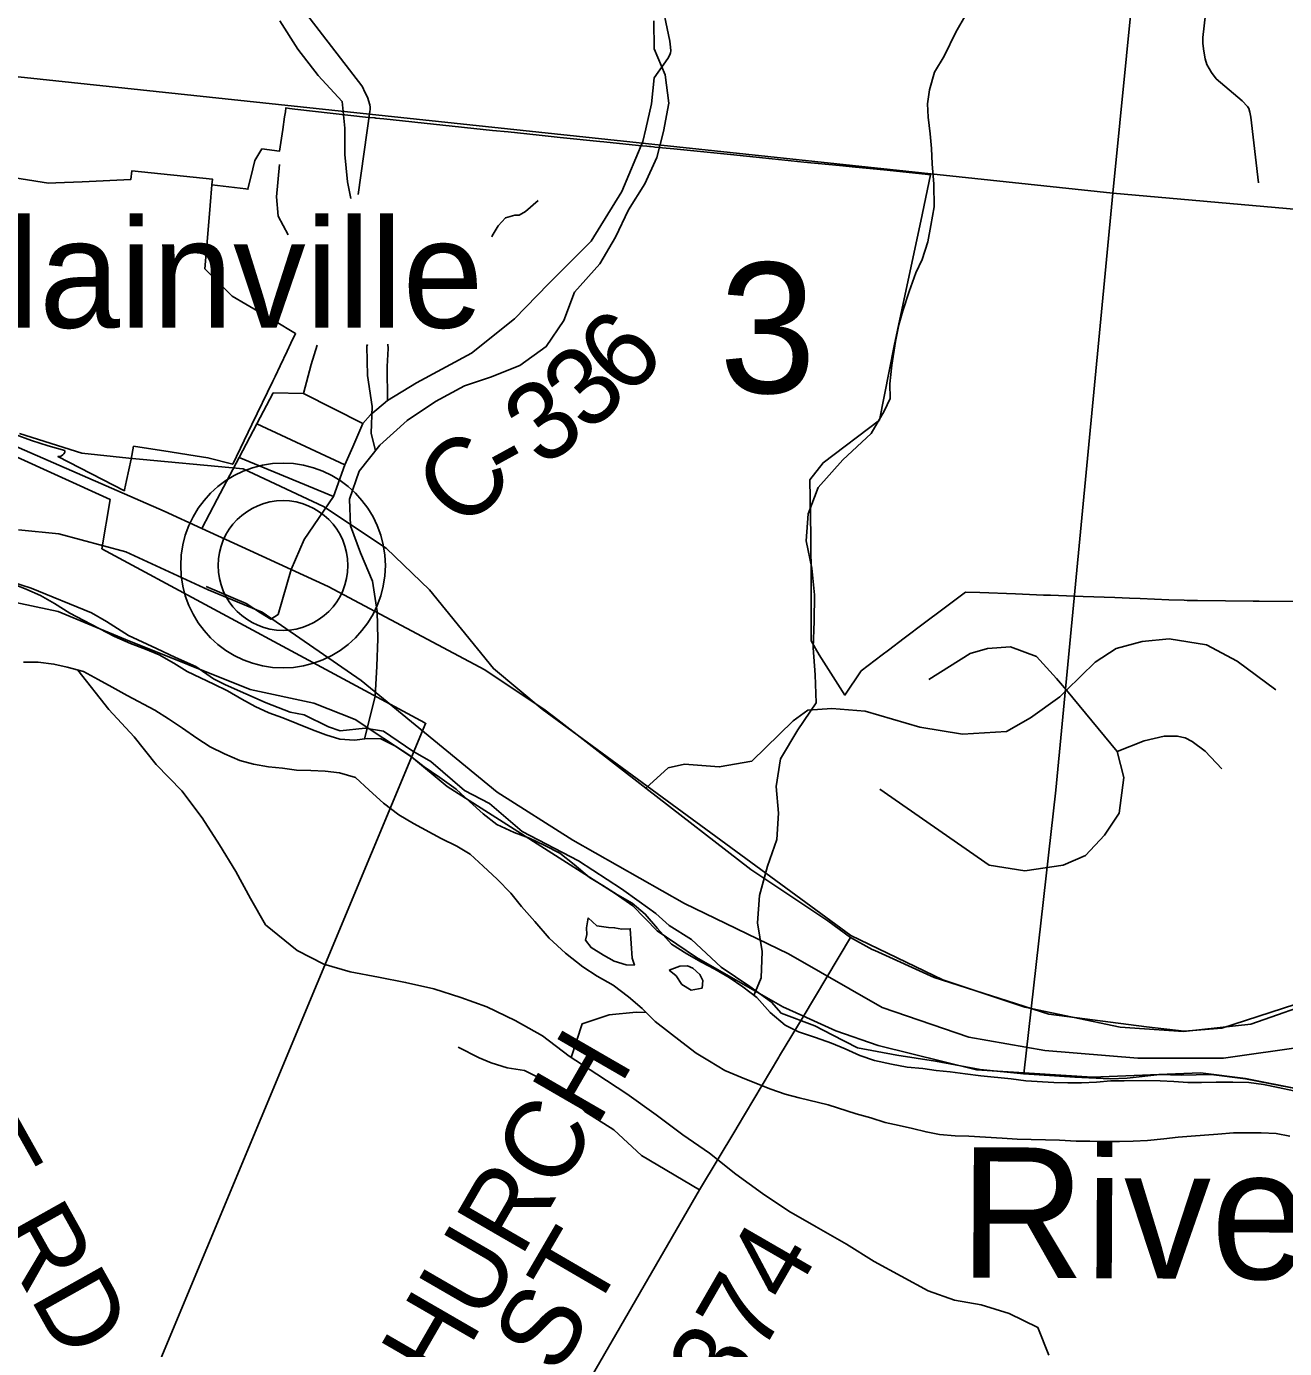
# Model space of a CAD drawing. Extents: x 0 to 34, y 0 to 22.
# Drawn here: x 16.034 to 17.864, y 10.053 to 11.975 of the extents above; entities that cross this region are included whole.
import ezdxf

# ---------------------------------------------------------------- set-up
doc = ezdxf.new("R2010")
doc.units = 0
for name, color, linetype in [('GM_X_City_Street', 7, 'Continuous'), ('GM_X_Corporation', 7, 'Continuous'), ('GM_X_Corporation_Text', 7, 'Continuous'), ('GM_X_County_Road_Text', 7, 'Continuous'), ('GM_X_County_Text', 7, 'Continuous'), ('GM_X_Interstate_Location', 7, 'Continuous'), ('GM_X_Interstate_Route', 7, 'Continuous'), ('GM_X_Rail_Line', 7, 'Continuous'), ('GM_X_Section', 7, 'Continuous'), ('GM_X_Section_Text', 7, 'Continuous'), ('GM_X_State_Location', 7, 'Continuous'), ('GM_X_State_Route', 7, 'Continuous'), ('GM_X_Unincorporated_Location', 7, 'Continuous'), ('GM_X_US_Location', 7, 'Continuous'), ('SC_Scratch10', 7, 'Continuous'), ('SH_Data', 7, 'Continuous'), ('SH_Text', 7, 'Continuous')]:
    doc.layers.add(name, color=color, linetype=linetype)

msp = doc.modelspace()

# ---------------------------------------------------------------- linework, layer by layer
at = {"layer": 'GM_X_City_Street'}
msp.add_lwpolyline([(15.9773, 11.7608), (16.0667, 11.7469), (16.0774, 11.7474), (16.1154, 11.7491), (16.1862, 11.7522), (16.1876, 11.7647), (16.3048, 11.7529), (16.3041, 11.7445), (16.3532, 11.7385), (16.3564, 11.7381), (16.3635, 11.7679), (16.3664, 11.7798), (16.3769, 11.7967), (16.4026, 11.7936), (16.4071, 11.8249), (16.4098, 11.8435), (16.4109, 11.8507), (16.4114, 11.8563), (16.4168, 11.8555), (16.4245, 11.8547), (16.5319, 11.8426), (16.5412, 11.8417), (16.5425, 11.8415), (16.5485, 11.8409), (16.5541, 11.8403), (16.7122, 11.8237), (16.7348, 11.8214), (16.78, 11.8166), (16.8105, 11.8134), (16.868, 11.8074), (16.8739, 11.8068), (16.9245, 11.8017), (16.9301, 11.8012), (16.9365, 11.8006), (16.9403, 11.8002), (16.9421, 11.8001), (16.9463, 11.7997), (16.9483, 11.7995), (16.9759, 11.7969), (17.058, 11.7887), (17.1187, 11.7824), (17.1646, 11.7776), (17.2164, 11.7725), (17.2396, 11.7702), (17.2809, 11.7661), (17.3411, 11.7601), (17.3488, 11.7593), (17.3346, 11.6915), (17.3122, 11.5858), (17.2963, 11.5106), (17.2745, 11.4027), (17.1928, 11.3406), (17.1734, 11.316), (17.1747, 11.2347), (17.1753, 11.1664), (17.1755, 11.0818), (17.1794, 11.075), (17.1819, 11.0706), (17.1872, 11.0614), (17.2244, 11.0029), (17.2481, 11.0383), (17.2482, 11.0384), (17.2787, 11.0614), (17.2878, 11.0683), (17.3107, 11.0856), (17.3402, 11.1078), (17.3666, 11.1278), (17.3997, 11.1527), (17.4205, 11.1519), (17.4725, 11.15), (17.513, 11.1484), (17.5233, 11.1481), (17.5582, 11.1468), (17.5709, 11.1463), (17.6169, 11.1446), (17.6383, 11.1437), (17.6539, 11.1432), (17.6952, 11.1416), (17.7176, 11.1408), (17.7219, 11.1406), (17.7372, 11.1404), (17.7778, 11.1399), (17.8182, 11.1394), (17.8269, 11.1393), (17.8846, 11.1392)], dxfattribs=at)
at = {"layer": 'GM_X_Corporation'}
for points in [[(17.8874, 10.4298), (17.8067, 10.446), (17.7416, 10.4541), (17.5842, 10.4477), (17.416, 10.4583), (17.2728, 10.4939), (17.2112, 10.5149), (17.1632, 10.5367), (17.1341, 10.55), (17.0087, 10.6215), (16.9515, 10.6605), (16.9162, 10.6966), (16.8902, 10.7148), (16.646, 10.8699), (16.5942, 10.9133), (16.5124, 10.9675), (16.4524, 10.9914), (16.3596, 11.011), (16.1784, 11.0839), (16.0807, 11.1246), (15.8129, 11.1809)], [(15.8129, 11.1809), (16.0807, 11.1246), (16.1784, 11.0839), (16.3596, 11.011), (16.4524, 10.9914), (16.5124, 10.9675), (16.5942, 10.9133), (16.646, 10.8699), (16.8902, 10.7148), (16.9162, 10.6966), (16.9515, 10.6605), (17.0087, 10.6215), (17.1341, 10.55), (17.1632, 10.5367), (17.2112, 10.5149), (17.2728, 10.4939), (17.416, 10.4583), (17.5842, 10.4477), (17.7416, 10.4541), (17.8067, 10.446), (17.8874, 10.4298)]]:
    msp.add_lwpolyline(points, dxfattribs=at)
at = {"layer": 'GM_X_Corporation_Text'}
for points in [[(15.6941, 11.5326), (15.712, 11.5248), (15.7528, 11.5031), (15.8455, 11.4512), (15.9057, 11.4189), (15.9891, 11.3774), (16.2345, 11.2701), (16.2893, 11.2452), (16.3594, 11.2133), (16.4193, 11.1857), (16.473, 11.1609), (16.7011, 11.0399), (16.7887, 10.981), (16.807, 10.9669), (16.9351, 10.8676), (17.0875, 10.7495), (17.1994, 10.675), (17.2324, 10.6507)], [(17.2324, 10.6507), (17.2642, 10.6332), (17.2678, 10.6316), (17.3541, 10.5925), (17.5209, 10.5391), (17.6627, 10.5211), (17.7178, 10.5147), (17.7727, 10.519), (17.9144, 10.5649)]]:
    msp.add_lwpolyline(points, dxfattribs=at)
at = {"layer": 'GM_X_County_Road_Text'}
msp.add_line((16.4075, 11.1913), (16.4075, 11.1913), dxfattribs=at)
at = {"layer": 'GM_X_County_Text'}
for points in [[(17.9198, 10.5618), (17.8145, 10.5246), (17.7166, 10.5141), (17.6246, 10.5206), (17.4862, 10.5493), (17.3669, 10.5894), (17.2332, 10.6538), (16.7845, 10.9827), (16.7133, 11.0414), (16.6204, 11.1561), (16.5576, 11.2164), (16.4665, 11.277), (16.3495, 11.3318), (16.1835, 11.3475), (16.1151, 11.3544), (16.0246, 11.3833)], [(16.0227, 11.2431), (16.0817, 11.2371), (16.1789, 11.211), (16.2986, 11.156), (16.3774, 11.1233), (16.521, 11.0242), (16.719, 10.8618), (16.829, 10.7922), (16.9911, 10.7002), (17.1422, 10.627), (17.2786, 10.5489), (17.4048, 10.5059), (17.5152, 10.4866), (17.6505, 10.4753), (17.7751, 10.4752), (17.894, 10.4923)]]:
    msp.add_lwpolyline(points, dxfattribs=at)
at = {"layer": 'GM_X_Interstate_Route'}
for points in [[(16.9308, 11.8076), (16.9352, 11.8257), (16.943, 11.862), (16.9471, 11.8999), (16.9669, 11.9283), (16.9699, 11.9333), (16.9709, 11.9366), (16.9712, 11.9393), (16.9708, 11.9444), (16.9698, 11.9533), (16.9556, 12.0205)], [(17.8256, 11.7473), (17.8145, 11.8427), (17.8132, 11.8503), (17.8118, 11.8557), (17.8099, 11.8586), (17.8022, 11.8666), (17.7644, 11.8987), (17.7576, 11.9078), (17.7505, 11.9196), (17.748, 11.9274), (17.7465, 11.9388), (17.745, 11.9497), (17.7447, 11.9586), (17.7487, 11.9927)]]:
    msp.add_lwpolyline(points, dxfattribs=at)
at = {"layer": 'GM_X_Rail_Line'}
msp.add_lwpolyline([(15.9773, 11.7608), (16.0667, 11.7469), (16.0774, 11.7474), (16.1154, 11.7491), (16.1862, 11.7522), (16.1876, 11.7647), (16.3048, 11.7529), (16.3041, 11.7445), (16.3016, 11.7146), (16.2976, 11.6673), (16.2939, 11.6226), (16.3214, 11.5948), (16.3338, 11.5826), (16.3533, 11.5711), (16.3708, 11.5609), (16.3944, 11.547), (16.3949, 11.5467), (16.4258, 11.5284), (16.4191, 11.5144), (16.4135, 11.5027), (16.4034, 11.4815), (16.396, 11.4661), (16.3927, 11.4592), (16.3622, 11.396), (16.3344, 11.3385), (16.2983, 11.3479), (16.2707, 11.3521), (16.2433, 11.3564), (16.1903, 11.3646), (16.1865, 11.346), (16.1801, 11.315), (16.1771, 11.3015), (16.1768, 11.3), (16.0801, 11.3498), (16.0822, 11.3497), (16.0835, 11.3498), (16.0846, 11.3501), (16.0855, 11.3506), (16.0872, 11.352), (16.0887, 11.3536), (16.0898, 11.3552), (16.0902, 11.356), (16.0904, 11.3568), (16.0901, 11.3584), (16.0658, 11.3654), (16.0417, 11.3732), (16.0179, 11.3819)], dxfattribs=at)
at = {"layer": 'GM_X_Section'}
for points in [[(17.2817, 11.4158), (17.2902, 11.4339), (17.2899, 11.4552), (17.2927, 11.4825), (17.298, 11.5167), (17.303, 11.5409), (17.3088, 11.5614), (17.3177, 11.5894), (17.3274, 11.6166), (17.3369, 11.6362), (17.345, 11.6619), (17.3493, 11.6854), (17.3544, 11.7127), (17.3536, 11.7455), (17.3512, 11.7752), (17.3501, 11.7973), (17.3483, 11.8186), (17.3457, 11.843), (17.3446, 11.8621), (17.3473, 11.8826), (17.3547, 11.9083), (17.3688, 11.9316), (17.3855, 11.9663), (17.4005, 11.9927)], [(16.506, 11.7245), (16.5012, 11.7491), (16.4974, 11.7887), (16.4974, 11.8267), (16.4936, 11.8656), (16.4585, 11.9036), (16.4288, 11.9417), (16.4029, 11.9828)], [(16.5259, 10.9393), (16.5416, 11.001), (16.5439, 11.0451), (16.5454, 11.0847), (16.5446, 11.1243), (16.5378, 11.1684), (16.5202, 11.2095), (16.5058, 11.2491), (16.5042, 11.2879), (16.518, 11.3283), (16.5485, 11.3663), (16.5881, 11.4021), (16.6293, 11.4295), (16.6712, 11.4523), (16.7093, 11.4652), (16.752, 11.482), (16.7901, 11.5094), (16.816, 11.5474), (16.8313, 11.5885), (16.8679, 11.6296), (16.8907, 11.6684), (16.9098, 11.708), (16.9334, 11.7461), (16.9509, 11.7841), (16.9609, 11.8222), (16.9685, 11.8633), (16.9632, 11.9044), (16.9471, 11.9424), (16.9464, 11.9828)], [(16.5418, 11.358), (16.5355, 11.3838), (16.537, 11.4226), (16.5302, 11.4675), (16.5294, 11.5102), (16.5304, 11.5126)], [(17.092, 10.5666), (17.1026, 10.5923), (17.1041, 10.6304), (17.0972, 10.6722), (17.1003, 10.7118), (17.1117, 10.7544), (17.1254, 10.7932), (17.1277, 10.8313), (17.1247, 10.8701), (17.1308, 10.9104), (17.1559, 10.9523), (17.1826, 10.9919), (17.1811, 11.0322), (17.1781, 11.0718), (17.1796, 11.1106), (17.1803, 11.1486), (17.1765, 11.1875), (17.1682, 11.227), (17.1712, 11.2666), (17.1857, 11.3047), (17.2215, 11.345), (17.2627, 11.383), (17.2817, 11.4158)], [(16.1092, 11.0393), (16.1544, 10.982), (16.1909, 10.9424), (16.2229, 10.9021), (16.2603, 10.864), (16.29, 10.8244), (16.3152, 10.7856), (16.3388, 10.7468), (16.3601, 10.7072), (16.3822, 10.6692), (16.428, 10.6319), (16.4668, 10.6121), (16.505, 10.6007), (16.5461, 10.5931), (16.5858, 10.5855), (16.6269, 10.5763), (16.6658, 10.5634), (16.7039, 10.5497), (16.7451, 10.5299), (16.7847, 10.5078), (16.8236, 10.4782), (16.864, 10.4523), (16.9074, 10.4234), (16.9501, 10.3929), (16.989, 10.364), (17.0278, 10.3374), (17.066, 10.3069), (17.1048, 10.2788), (17.1429, 10.2529), (17.1826, 10.2301), (17.2268, 10.2049), (17.2672, 10.1798), (17.3061, 10.1585), (17.3457, 10.1372), (17.3838, 10.1235), (17.4227, 10.1167), (17.4631, 10.1045), (17.505, 10.0839), (17.521, 10.0436)], [(16.8264, 10.4763), (16.8426, 10.5253), (16.8815, 10.5383), (16.9211, 10.5421), (16.9353, 10.5417)]]:
    msp.add_lwpolyline(points, dxfattribs=at)
at = {"layer": 'GM_X_Section_Text'}
for points in [[(16.894, 10.7126), (16.8724, 10.7261), (16.853, 10.738), (16.8308, 10.7569), (16.81, 10.7734), (16.7883, 10.7846), (16.7659, 10.7951), (16.7434, 10.8033), (16.7186, 10.8147), (16.6986, 10.8304), (16.6786, 10.8484), (16.6594, 10.8665), (16.6356, 10.8831), (16.6125, 10.8989), (16.5903, 10.9162), (16.5709, 10.9289), (16.5499, 10.9394), (16.5302, 10.9399), (16.5112, 10.9374), (16.49, 10.9387), (16.4697, 10.9454), (16.4502, 10.9527), (16.4277, 10.9617), (16.4074, 10.9699), (16.3871, 10.9773), (16.3669, 10.9862), (16.3475, 10.9973), (16.3266, 11.0093), (16.3071, 11.019), (16.2877, 11.0279), (16.2682, 11.0375), (16.2488, 11.0495), (16.2272, 11.0615), (16.2077, 11.0696), (16.1859, 11.0778), (16.1627, 11.0883), (16.1402, 11.0996), (16.1178, 11.1116), (16.0976, 11.122), (16.0753, 11.1363), (16.0551, 11.1475), (16.0349, 11.1564), (16.0146, 11.1646)], [(16.0304, 11.0508), (16.0516, 11.051), (16.0743, 11.0481), (16.0939, 11.0438), (16.1172, 11.0371), (16.1389, 11.0258), (16.1591, 11.0146), (16.1807, 11.0026), (16.2211, 10.981), (16.2412, 10.9683), (16.2613, 10.9548), (16.2822, 10.9406), (16.3015, 10.9279), (16.3225, 10.9174), (16.3449, 10.9077), (16.3645, 10.9026), (16.3864, 10.8989), (16.4069, 10.8969), (16.4273, 10.894), (16.4477, 10.8935), (16.4689, 10.8922), (16.4894, 10.8901), (16.5127, 10.8834), (16.5326, 10.8646), (16.5534, 10.8457), (16.5757, 10.8292), (16.5973, 10.8164), (16.6376, 10.7948), (16.6601, 10.7835), (16.6795, 10.7716), (16.6987, 10.7544), (16.7187, 10.7356), (16.7386, 10.7152), (16.754, 10.6958), (16.7738, 10.674), (16.7944, 10.6498), (16.818, 10.6279), (16.8433, 10.6082), (16.8641, 10.5947), (16.8873, 10.5812), (16.9096, 10.5646), (16.9296, 10.5473), (16.9487, 10.5285), (16.9874, 10.4986)], [(17.8769, 10.4281), (17.8542, 10.4325), (17.8331, 10.4369), (17.8119, 10.4398), (17.7884, 10.4404), (17.7642, 10.4403), (17.7429, 10.4401), (17.7232, 10.4399), (17.7027, 10.4412), (17.683, 10.4425), (17.661, 10.4431), (17.6307, 10.4424), (17.6109, 10.4422), (17.5904, 10.4404), (17.5684, 10.4395), (17.5486, 10.4393), (17.5282, 10.4398), (17.4873, 10.4425), (17.4661, 10.4453), (17.4222, 10.4496), (17.3995, 10.4524), (17.3776, 10.4553), (17.3572, 10.4574), (17.3376, 10.4602), (17.3149, 10.4624), (17.2922, 10.4668), (17.2673, 10.472), (17.2463, 10.4794), (17.2246, 10.4891), (17.2051, 10.4973), (17.1818, 10.5055), (17.157, 10.5138), (17.1375, 10.5234), (17.116, 10.5415), (17.0962, 10.5633), (17.0761, 10.5791), (17.056, 10.5926), (17.0351, 10.6045), (17.0157, 10.615), (16.9948, 10.6269), (16.9724, 10.6412), (16.9518, 10.6638), (16.9342, 10.6848), (16.9149, 10.7006), (16.894, 10.7126)], [(16.8514, 10.6794), (16.8488, 10.6649), (16.8492, 10.6552), (16.8474, 10.6469), (16.8554, 10.636), (16.8733, 10.6249), (16.889, 10.6161), (16.9063, 10.6111), (16.9185, 10.6107), (16.9149, 10.6207)], [(16.9149, 10.6207), (16.9124, 10.6634), (16.9002, 10.663), (16.8896, 10.6648), (16.8805, 10.665), (16.8639, 10.6677), (16.8514, 10.6794)], [(17.0169, 10.5769), (17.018, 10.5883), (17.0137, 10.5968), (17.0033, 10.6062), (16.9958, 10.6094), (16.9844, 10.609), (16.9691, 10.6033)], [(16.9691, 10.6033), (16.979, 10.5948), (16.9875, 10.5823), (17.0009, 10.5743), (17.0062, 10.5749), (17.0169, 10.5769)], [(16.9874, 10.4986), (17.0081, 10.4828), (17.0275, 10.4709), (17.0499, 10.4574), (17.0732, 10.4476), (17.0957, 10.4386), (17.1167, 10.4304), (17.1377, 10.423), (17.1581, 10.4179), (17.2002, 10.4077), (17.2408, 10.3944), (17.2619, 10.3885), (17.283, 10.3818), (17.3033, 10.3775), (17.3229, 10.3731), (17.3425, 10.3681), (17.3622, 10.3645), (17.3849, 10.3623), (17.4046, 10.3618), (17.453, 10.359), (17.475, 10.3576), (17.5364, 10.356), (17.5607, 10.3545), (17.5804, 10.3548), (17.6009, 10.3542), (17.6236, 10.3544), (17.6434, 10.3546), (17.6646, 10.3555), (17.6882, 10.3579), (17.7088, 10.3604), (17.7278, 10.3622), (17.7475, 10.3632), (17.7666, 10.3649), (17.7894, 10.3666), (17.8091, 10.3668), (17.8296, 10.367), (17.8516, 10.3657), (17.8712, 10.3621)]]:
    msp.add_lwpolyline(points, dxfattribs=at)
at = {"layer": 'GM_X_State_Route'}
for points in [[(16.5257, 11.8811), (16.5239, 11.8848), (16.5221, 11.8886), (16.2965, 12.1808)], [(16.5166, 11.7306), (16.5335, 11.8509), (16.5341, 11.8541), (16.5341, 11.8576), (16.5335, 11.861), (16.5302, 11.8717), (16.5257, 11.8811)], [(16.4193, 11.1857), (16.4381, 11.229), (16.4811, 11.2917), (16.4976, 11.3375), (16.509, 11.3639), (16.5233, 11.3975), (16.5348, 11.4104), (16.5594, 11.4309), (16.6017, 11.4567), (16.6813, 11.4997), (16.7442, 11.5498), (16.7935, 11.6005), (16.8557, 11.6627), (16.9, 11.7349), (16.9308, 11.8076)], [(16.5594, 11.4309), (16.5591, 11.4804), (16.5605, 11.5069), (16.5598, 11.5131)], [(17.1284, 10.4767), (17.1295, 10.4785), (17.1637, 10.5356), (17.2324, 10.6507)], [(17.0657, 10.3717), (17.0678, 10.3752), (17.1284, 10.4767)], [(16.7349, 9.803), (16.7359, 9.8047), (17.0132, 10.2839), (17.0657, 10.3717)]]:
    msp.add_lwpolyline(points, dxfattribs=at)
at = {"layer": 'GM_X_Unincorporated_Location'}
for points in [[(15.7964, 13.721), (15.804, 13.7979), (17.8141, 13.7431), (17.6139, 11.7322), (15.6206, 11.9442), (15.7456, 13.2113)], [(19.4767, 11.8595), (19.4488, 11.8597), (19.3565, 11.8646), (19.2866, 11.8569), (19.26, 11.8514), (19.2218, 11.8363), (19.1829, 11.8196), (19.1482, 11.793), (19.1236, 11.7754), (19.0571, 11.7055), (19.0467, 11.6762), (19.0114, 11.617), (19.0082, 11.6095), (17.6139, 11.7322), (17.8141, 13.7431), (19.4767, 13.5922)], [(15.6206, 11.9442), (17.6139, 11.7322), (17.5313, 10.865), (17.4844, 10.4524), (17.4209, 10.4589), (17.356, 10.4708), (17.3001, 10.4795), (17.2427, 10.4905), (17.2061, 10.5091), (17.1805, 10.5221), (17.1316, 10.5405), (17.1176, 10.5567), (17.0862, 10.5793), (17.0443, 10.6074), (17.0012, 10.6476), (16.9691, 10.668), (16.9497, 10.6858), (16.9251, 10.703), (16.8997, 10.7216), (16.8369, 10.7623), (16.7552, 10.8048), (16.7075, 10.8452), (16.6715, 10.8641), (16.6224, 10.9067), (16.5962, 10.9217), (16.5536, 10.9505), (16.5271, 10.9549), (16.4907, 10.951), (16.4734, 10.9567), (16.4381, 10.9741), (16.4178, 10.9783), (16.3832, 10.9918), (16.3239, 11.018), (16.3066, 11.0267), (16.2805, 11.0447), (16.2512, 11.0574), (16.2234, 11.0708), (16.1829, 11.0898), (16.1508, 11.1101), (16.129, 11.1227), (16.0411, 11.1585), (15.9523, 11.1868)], [(17.9103, 10.4256), (17.859, 10.435), (17.8069, 10.4451), (17.7571, 10.4514), (17.7131, 10.4508), (17.6821, 10.4514), (17.635, 10.4463), (17.61, 10.4453), (17.5585, 10.4478), (17.4844, 10.4524), (17.5313, 10.865), (17.6139, 11.7322), (19.0082, 11.6095)]]:
    msp.add_lwpolyline(points, dxfattribs=at)
at = {"layer": 'GM_X_US_Location'}
for radius in [0.1488, 0.0943]:
    msp.add_circle((16.4075, 11.1913), radius, dxfattribs=at)
at = {"layer": 'SC_Scratch10'}
for p, q in [((16.3696, 11.3974), (16.4976, 11.3375)), ((16.3438, 11.3483), (16.4811, 11.2917)), ((16.4193, 11.1857), (16.4004, 11.1202))]:
    msp.add_line(p, q, dxfattribs=at)
for points in [[(16.4152, 11.6721), (16.4004, 11.6992), (16.3982, 11.727), (16.4025, 11.7742)], [(16.7109, 11.669), (16.7117, 11.6706), (16.7205, 11.6851), (16.7311, 11.6968), (16.7444, 11.7006), (16.751, 11.7006), (16.7601, 11.7058), (16.7783, 11.7217)], [(16.4375, 11.4411), (16.4483, 11.4833), (16.4571, 11.5113)], [(16.2893, 11.2452), (16.3117, 11.2876), (16.3438, 11.3483), (16.3696, 11.3974), (16.3933, 11.4422)], [(16.3933, 11.4422), (16.4375, 11.4411), (16.5233, 11.3975)], [(16.4004, 11.1202), (16.3898, 11.1131), (16.3746, 11.1223), (16.3539, 11.1359), (16.3346, 11.1445), (16.296, 11.1609)], [(16.9351, 10.8676), (16.9677, 10.8972), (16.9914, 10.9028), (17.0417, 10.8986), (17.0893, 10.907), (17.1493, 10.9657), (17.1703, 10.981), (17.2053, 10.9837), (17.2541, 10.9796), (17.3334, 10.9562), (17.3953, 10.9461), (17.4595, 10.9503), (17.4945, 10.9699), (17.5369, 11.0006), (17.5464, 11.01), (17.5881, 11.0509), (17.6188, 11.0705), (17.6565, 11.081), (17.6957, 11.0845), (17.7502, 11.0761), (17.7949, 11.0523), (17.8508, 11.0104)], [(17.3464, 11.0258), (17.4065, 11.0635), (17.4316, 11.0705), (17.4651, 11.0733), (17.5029, 11.0593), (17.5322, 11.0272), (17.5464, 11.01), (17.6202, 10.9209), (17.63, 10.8832), (17.623, 10.8315), (17.6021, 10.7994), (17.5741, 10.77), (17.542, 10.756), (17.4861, 10.7476), (17.4344, 10.756), (17.2751, 10.8664)], [(17.6202, 10.9209), (17.6594, 10.9363), (17.6887, 10.9433), (17.7076, 10.9433), (17.7193, 10.941), (17.7292, 10.9356), (17.7481, 10.9216), (17.7725, 10.8958)], [(16.662, 10.4912), (16.6926, 10.476), (16.7102, 10.4684), (16.7332, 10.4615), (16.7586, 10.4574), (16.7788, 10.447), (16.8059, 10.4286), (16.8336, 10.4101), (16.8463, 10.3979), (16.8885, 10.3714), (16.9289, 10.3338), (17.0132, 10.2839)]]:
    msp.add_lwpolyline(points, dxfattribs=at)
at = {"layer": 'SH_Data'}
msp.add_lwpolyline([(16.6137, 10.9625), (16.1442, 11.2156), (16.1563, 11.2872), (15.8639, 11.4198), (15.8987, 11.4783), (15.8006, 11.558), (15.6193, 11.6911)], dxfattribs=at)
at = {"layer": 'SH_Text'}
msp.add_line((16.0586, 9.6289), (16.6152, 10.9625), dxfattribs=at)

# ---------------------------------------------------------------- texts
at = {"layer": 'GM_X_Corporation'}
msp.add_text('River', height=0.18941, rotation=359.7158, dxfattribs=at).set_placement((17.3903, 10.1566))
at = {"layer": 'GM_X_Corporation_Text'}
for s, height, rotation, p in [('6', 0.1136, 45.107, (16.9068, 11.4331)), ('3', 0.1136, 42.3685, (16.8508, 11.3818)), ('3', 0.1136, 36.3044, (16.7842, 11.332)), ('C', 0.1136, 45.2346, (16.6707, 11.2397)), ('-', 0.1136, 28.7369, (16.7295, 11.3008)), ('MOORE RD', 0.11364, 299.2578, (15.6838, 10.7611)), ('CHURCH', 0.11364, 59.9687, (16.5886, 9.8991)), ('ST', 0.11364, 59.7436, (16.8061, 10.0125)), ('C-374', 0.11364, 59.9816, (16.9791, 9.8305))]:
    msp.add_text(s, height=height, rotation=rotation, dxfattribs=at).set_placement(p)
at = {"layer": 'GM_X_Interstate_Location'}
msp.add_text('3', height=0.1894, rotation=0, dxfattribs=at).set_placement((17.0417, 11.442))
at = {"layer": 'GM_X_State_Location'}
msp.add_text('Plainville', height=0.15795, rotation=0, dxfattribs=at).set_placement((15.8653, 11.5369))

doc.saveas('drawing.dxf')
